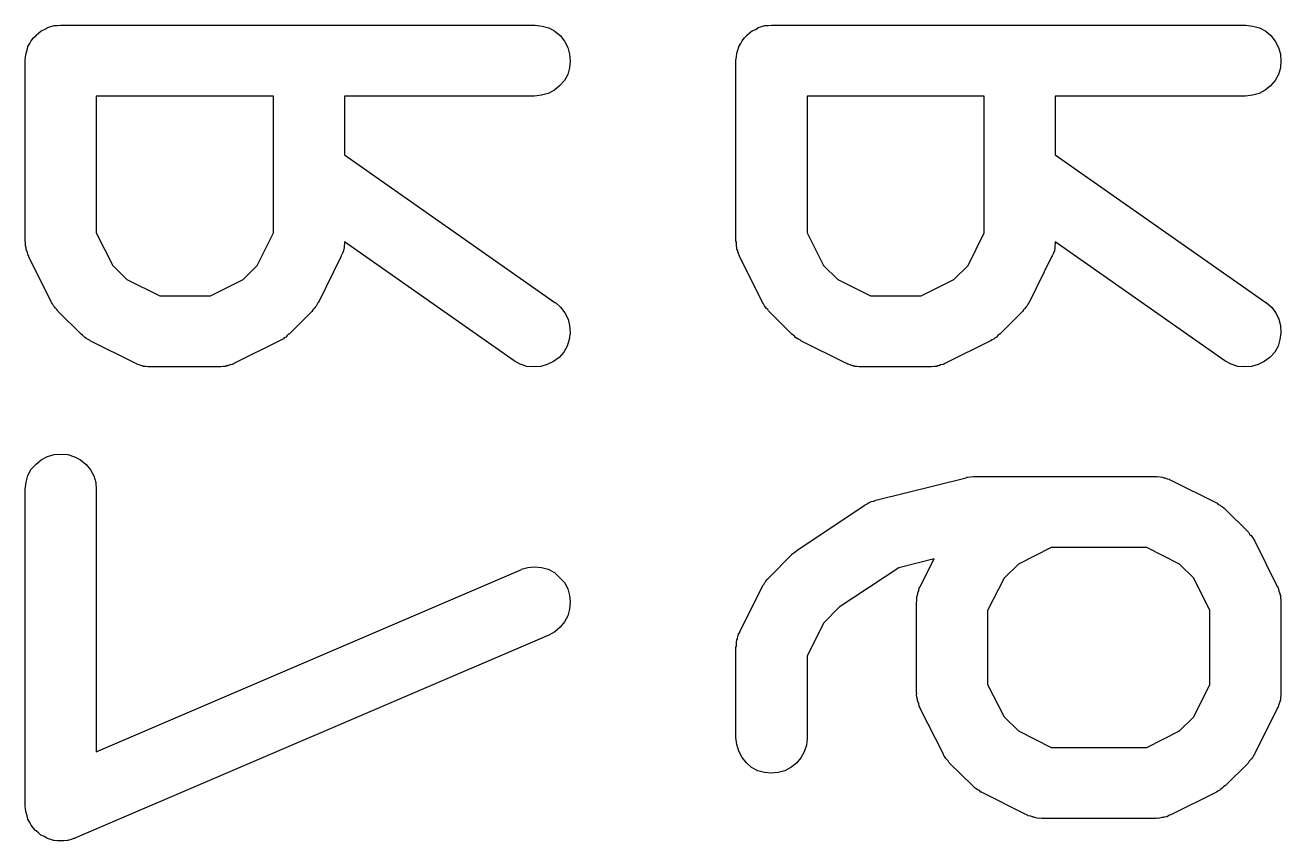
# Model space of a CAD drawing. Extents: x 99.9 to 130.1, y -164.7 to -96.1.
# Drawn here: x 105.377 to 108.027, y -121.408 to -119.687 of the extents above; entities that cross this region are included whole.
import ezdxf

# ---------------------------------------------------------------- set-up
doc = ezdxf.new("R2010")
doc.units = 0
doc.layers.add('BLACK', color=7, linetype='CONTINUOUS')

msp = doc.modelspace()

# ---------------------------------------------------------------- linework, layer by layer
at = {"layer": 'BLACK', "linetype": 'CONTINUOUS'}
for p, q in [((105.405, -119.704), (105.411, -119.699)), ((105.411, -119.699), (105.418, -119.696)), ((105.411, -119.699), (105.411, -119.699)), ((105.411, -119.699), (105.411, -119.699)), ((105.418, -119.696), (105.424, -119.693)), ((105.424, -119.692), (105.431, -119.69)), ((105.424, -119.693), (105.424, -119.692)), ((105.424, -119.692), (105.424, -119.692)), ((105.431, -119.69), (105.438, -119.688)), ((105.438, -119.688), (105.438, -119.688)), ((105.438, -119.688), (105.438, -119.688)), ((105.438, -119.688), (105.445, -119.688)), ((105.445, -119.688), (105.452, -119.687)), ((105.452, -119.687), (106.452, -119.687)), ((106.452, -119.687), (106.453, -119.687)), ((106.453, -119.687), (106.468, -119.689)), ((106.468, -119.689), (106.482, -119.693)), ((106.482, -119.693), (106.495, -119.7)), ((106.495, -119.7), (106.506, -119.709)), ((106.905, -119.704), (106.911, -119.699)), ((106.911, -119.699), (106.918, -119.696)), ((106.911, -119.699), (106.911, -119.699)), ((106.911, -119.699), (106.911, -119.699)), ((106.918, -119.696), (106.924, -119.693)), ((106.924, -119.692), (106.931, -119.69)), ((106.924, -119.693), (106.924, -119.692)), ((106.924, -119.692), (106.924, -119.692)), ((106.931, -119.69), (106.938, -119.688)), ((106.938, -119.688), (106.938, -119.688)), ((106.938, -119.688), (106.938, -119.688)), ((106.938, -119.688), (106.945, -119.688)), ((106.945, -119.688), (106.952, -119.687)), ((106.952, -119.687), (107.952, -119.687)), ((107.952, -119.687), (107.953, -119.687)), ((107.953, -119.687), (107.968, -119.689)), ((107.968, -119.689), (107.982, -119.693)), ((107.982, -119.693), (107.995, -119.7)), ((107.995, -119.7), (108.006, -119.709)), ((105.383, -119.732), (105.387, -119.726)), ((105.387, -119.726), (105.39, -119.72)), ((105.39, -119.72), (105.395, -119.714)), ((105.39, -119.72), (105.39, -119.72)), ((105.39, -119.72), (105.39, -119.72)), ((105.395, -119.714), (105.4, -119.709)), ((105.4, -119.708), (105.405, -119.704)), ((105.4, -119.709), (105.4, -119.708)), ((105.4, -119.709), (105.4, -119.709)), ((106.506, -119.709), (106.515, -119.721)), ((106.515, -119.721), (106.522, -119.734)), ((106.883, -119.732), (106.887, -119.726)), ((106.887, -119.726), (106.89, -119.72)), ((106.89, -119.72), (106.895, -119.714)), ((106.89, -119.72), (106.89, -119.72)), ((106.89, -119.72), (106.89, -119.72)), ((106.895, -119.714), (106.9, -119.709)), ((106.9, -119.708), (106.905, -119.704)), ((106.9, -119.709), (106.9, -119.708)), ((106.9, -119.709), (106.9, -119.709)), ((108.006, -119.709), (108.015, -119.721)), ((108.015, -119.721), (108.022, -119.734)), ((105.378, -119.754), (105.379, -119.747)), ((105.379, -119.746), (105.381, -119.74)), ((105.379, -119.747), (105.379, -119.746)), ((105.379, -119.747), (105.379, -119.747)), ((105.381, -119.74), (105.383, -119.733)), ((105.383, -119.733), (105.383, -119.732)), ((105.383, -119.733), (105.383, -119.733)), ((106.522, -119.734), (106.526, -119.748)), ((106.526, -119.748), (106.527, -119.762)), ((106.878, -119.754), (106.879, -119.747)), ((106.879, -119.746), (106.881, -119.74)), ((106.879, -119.747), (106.879, -119.746)), ((106.879, -119.747), (106.879, -119.747)), ((106.881, -119.74), (106.883, -119.733)), ((106.883, -119.733), (106.883, -119.732)), ((106.883, -119.733), (106.883, -119.733)), ((108.022, -119.734), (108.026, -119.748)), ((108.026, -119.748), (108.027, -119.762)), ((105.377, -119.761), (105.378, -119.754)), ((105.377, -119.762), (105.377, -119.761)), ((105.377, -119.761), (105.377, -119.761)), ((105.377, -119.761), (105.377, -119.761)), ((105.377, -119.761), (105.377, -119.761)), ((105.377, -120.143), (105.377, -119.762)), ((106.526, -119.777), (106.522, -119.791)), ((106.527, -119.762), (106.526, -119.777)), ((106.877, -119.761), (106.878, -119.754)), ((106.877, -119.762), (106.877, -119.761)), ((106.877, -119.761), (106.877, -119.761)), ((106.877, -119.761), (106.877, -119.761)), ((106.877, -119.761), (106.877, -119.761)), ((106.877, -120.143), (106.877, -119.762)), ((108.026, -119.777), (108.022, -119.791)), ((108.027, -119.762), (108.026, -119.777)), ((106.515, -119.804), (106.505, -119.815)), ((106.522, -119.791), (106.515, -119.804)), ((108.015, -119.804), (108.005, -119.815)), ((108.022, -119.791), (108.015, -119.804)), ((106.481, -119.831), (106.467, -119.835)), ((106.494, -119.824), (106.481, -119.831)), ((106.505, -119.815), (106.494, -119.824)), ((107.981, -119.831), (107.967, -119.835)), ((107.994, -119.824), (107.981, -119.831)), ((108.005, -119.815), (107.994, -119.824)), ((105.527, -119.837), (105.527, -120.125)), ((105.901, -119.837), (105.527, -119.837)), ((105.901, -120.125), (105.901, -119.837)), ((106.452, -119.837), (106.051, -119.837)), ((106.051, -119.837), (106.051, -119.961)), ((106.467, -119.835), (106.452, -119.837)), ((107.027, -119.837), (107.027, -120.125)), ((107.401, -119.837), (107.027, -119.837)), ((107.401, -120.125), (107.401, -119.837)), ((107.952, -119.837), (107.551, -119.837)), ((107.551, -119.837), (107.551, -119.961)), ((107.967, -119.835), (107.952, -119.837)), ((106.051, -119.961), (106.495, -120.272)), ((107.551, -119.961), (107.995, -120.272)), ((105.378, -120.145), (105.377, -120.143)), ((105.378, -120.147), (105.378, -120.145)), ((105.378, -120.152), (105.378, -120.147)), ((105.527, -120.125), (105.562, -120.194)), ((105.867, -120.194), (105.901, -120.125)), ((106.051, -120.148), (106.05, -120.153)), ((106.409, -120.395), (106.051, -120.144)), ((106.051, -120.144), (106.051, -120.146)), ((106.051, -120.146), (106.051, -120.148)), ((106.878, -120.145), (106.877, -120.143)), ((106.878, -120.147), (106.878, -120.145)), ((106.878, -120.152), (106.878, -120.147)), ((107.027, -120.125), (107.062, -120.194)), ((107.367, -120.194), (107.401, -120.125)), ((107.551, -120.148), (107.55, -120.153)), ((107.909, -120.395), (107.551, -120.144)), ((107.551, -120.144), (107.551, -120.146)), ((107.551, -120.146), (107.551, -120.148)), ((105.379, -120.157), (105.378, -120.152)), ((105.379, -120.16), (105.379, -120.157)), ((105.38, -120.162), (105.379, -120.16)), ((105.382, -120.167), (105.38, -120.162)), ((105.383, -120.171), (105.382, -120.167)), ((105.384, -120.173), (105.383, -120.171)), ((105.385, -120.175), (105.384, -120.173)), ((105.385, -120.176), (105.385, -120.175)), ((105.433, -120.272), (105.385, -120.176)), ((106.043, -120.176), (105.996, -120.272)), ((106.044, -120.174), (106.043, -120.176)), ((106.045, -120.172), (106.044, -120.174)), ((106.047, -120.168), (106.045, -120.172)), ((106.049, -120.163), (106.047, -120.168)), ((106.05, -120.158), (106.049, -120.161)), ((106.049, -120.161), (106.049, -120.163)), ((106.05, -120.153), (106.05, -120.158)), ((106.879, -120.157), (106.878, -120.152)), ((106.879, -120.16), (106.879, -120.157)), ((106.88, -120.162), (106.879, -120.16)), ((106.882, -120.167), (106.88, -120.162)), ((106.883, -120.171), (106.882, -120.167)), ((106.884, -120.173), (106.883, -120.171)), ((106.885, -120.175), (106.884, -120.173)), ((106.885, -120.176), (106.885, -120.175)), ((106.933, -120.272), (106.885, -120.176)), ((107.543, -120.176), (107.496, -120.272)), ((107.544, -120.174), (107.543, -120.176)), ((107.545, -120.172), (107.544, -120.174)), ((107.547, -120.168), (107.545, -120.172)), ((107.549, -120.163), (107.547, -120.168)), ((107.55, -120.158), (107.549, -120.161)), ((107.549, -120.161), (107.549, -120.163)), ((107.55, -120.153), (107.55, -120.158)), ((105.562, -120.194), (105.592, -120.224)), ((105.837, -120.224), (105.867, -120.194)), ((107.062, -120.194), (107.092, -120.224)), ((107.337, -120.224), (107.367, -120.194)), ((105.592, -120.224), (105.661, -120.258)), ((105.768, -120.258), (105.837, -120.224)), ((107.092, -120.224), (107.161, -120.258)), ((107.268, -120.258), (107.337, -120.224)), ((105.435, -120.275), (105.433, -120.272)), ((105.437, -120.279), (105.435, -120.275)), ((105.439, -120.281), (105.437, -120.279)), ((105.441, -120.284), (105.439, -120.281)), ((105.661, -120.258), (105.768, -120.258)), ((105.989, -120.282), (105.987, -120.285)), ((105.991, -120.28), (105.989, -120.282)), ((105.993, -120.276), (105.991, -120.28)), ((105.995, -120.273), (105.993, -120.276)), ((105.996, -120.272), (105.995, -120.273)), ((106.495, -120.272), (106.496, -120.272)), ((106.496, -120.272), (106.507, -120.282)), ((106.507, -120.282), (106.516, -120.294)), ((106.935, -120.275), (106.933, -120.272)), ((106.937, -120.279), (106.935, -120.275)), ((106.939, -120.281), (106.937, -120.279)), ((106.941, -120.284), (106.939, -120.281)), ((107.161, -120.258), (107.268, -120.258)), ((107.489, -120.282), (107.487, -120.285)), ((107.491, -120.28), (107.489, -120.282)), ((107.493, -120.276), (107.491, -120.28)), ((107.495, -120.273), (107.493, -120.276)), ((107.496, -120.272), (107.495, -120.273)), ((107.995, -120.272), (107.996, -120.272)), ((107.996, -120.272), (108.007, -120.282)), ((108.007, -120.282), (108.016, -120.294)), ((105.444, -120.287), (105.441, -120.284)), ((105.446, -120.29), (105.444, -120.287)), ((105.447, -120.291), (105.446, -120.29)), ((105.495, -120.339), (105.447, -120.291)), ((105.982, -120.291), (105.934, -120.339)), ((105.984, -120.288), (105.982, -120.291)), ((105.987, -120.285), (105.984, -120.288)), ((106.516, -120.294), (106.523, -120.307)), ((106.523, -120.307), (106.526, -120.321)), ((106.944, -120.287), (106.941, -120.284)), ((106.946, -120.29), (106.944, -120.287)), ((106.947, -120.291), (106.946, -120.29)), ((106.995, -120.339), (106.947, -120.291)), ((107.482, -120.291), (107.434, -120.339)), ((107.484, -120.288), (107.482, -120.291)), ((107.487, -120.285), (107.484, -120.288)), ((108.016, -120.294), (108.023, -120.307)), ((108.023, -120.307), (108.026, -120.321)), ((106.527, -120.336), (106.525, -120.35)), ((106.526, -120.321), (106.527, -120.336)), ((108.027, -120.336), (108.025, -120.35)), ((108.026, -120.321), (108.027, -120.336)), ((105.498, -120.341), (105.495, -120.339)), ((105.501, -120.344), (105.498, -120.341)), ((105.503, -120.346), (105.501, -120.344)), ((105.506, -120.348), (105.503, -120.346)), ((105.51, -120.35), (105.506, -120.348)), ((105.513, -120.352), (105.51, -120.35)), ((105.514, -120.353), (105.513, -120.352)), ((105.609, -120.4), (105.514, -120.353)), ((105.914, -120.353), (105.819, -120.4)), ((105.918, -120.351), (105.914, -120.353)), ((105.922, -120.349), (105.918, -120.351)), ((105.924, -120.347), (105.922, -120.349)), ((105.927, -120.345), (105.924, -120.347)), ((105.93, -120.342), (105.927, -120.345)), ((105.933, -120.339), (105.93, -120.342)), ((105.934, -120.339), (105.933, -120.339)), ((106.525, -120.35), (106.521, -120.364)), ((106.998, -120.341), (106.995, -120.339)), ((107.001, -120.344), (106.998, -120.341)), ((107.003, -120.346), (107.001, -120.344)), ((107.006, -120.348), (107.003, -120.346)), ((107.01, -120.35), (107.006, -120.348)), ((107.013, -120.352), (107.01, -120.35)), ((107.014, -120.353), (107.013, -120.352)), ((107.109, -120.4), (107.014, -120.353)), ((107.414, -120.353), (107.319, -120.4)), ((107.418, -120.351), (107.414, -120.353)), ((107.422, -120.349), (107.418, -120.351)), ((107.424, -120.347), (107.422, -120.349)), ((107.427, -120.345), (107.424, -120.347)), ((107.43, -120.342), (107.427, -120.345)), ((107.433, -120.339), (107.43, -120.342)), ((107.434, -120.339), (107.433, -120.339)), ((108.025, -120.35), (108.021, -120.364)), ((106.504, -120.388), (106.492, -120.397)), ((106.514, -120.377), (106.504, -120.388)), ((106.521, -120.364), (106.514, -120.377)), ((108.004, -120.388), (107.992, -120.397)), ((108.014, -120.377), (108.004, -120.388)), ((108.021, -120.364), (108.014, -120.377)), ((105.611, -120.401), (105.609, -120.4)), ((105.613, -120.402), (105.611, -120.401)), ((105.618, -120.404), (105.613, -120.402)), ((105.623, -120.406), (105.618, -120.404)), ((105.625, -120.406), (105.623, -120.406)), ((105.627, -120.407), (105.625, -120.406)), ((105.632, -120.407), (105.627, -120.407)), ((105.637, -120.408), (105.632, -120.407)), ((105.64, -120.408), (105.637, -120.408)), ((105.642, -120.408), (105.64, -120.408)), ((105.643, -120.408), (105.642, -120.408)), ((105.786, -120.408), (105.643, -120.408)), ((105.788, -120.408), (105.786, -120.408)), ((105.79, -120.408), (105.788, -120.408)), ((105.795, -120.407), (105.79, -120.408)), ((105.8, -120.407), (105.795, -120.407)), ((105.802, -120.406), (105.8, -120.407)), ((105.805, -120.406), (105.802, -120.406)), ((105.809, -120.404), (105.805, -120.406)), ((105.814, -120.403), (105.809, -120.404)), ((105.816, -120.402), (105.814, -120.403)), ((105.818, -120.401), (105.816, -120.402)), ((105.819, -120.4), (105.818, -120.401)), ((106.422, -120.402), (106.409, -120.395)), ((106.436, -120.407), (106.422, -120.402)), ((106.451, -120.408), (106.436, -120.407)), ((106.465, -120.407), (106.451, -120.408)), ((106.479, -120.403), (106.465, -120.407)), ((106.492, -120.397), (106.479, -120.403)), ((107.111, -120.401), (107.109, -120.4)), ((107.113, -120.402), (107.111, -120.401)), ((107.118, -120.404), (107.113, -120.402)), ((107.123, -120.406), (107.118, -120.404)), ((107.125, -120.406), (107.123, -120.406)), ((107.127, -120.407), (107.125, -120.406)), ((107.132, -120.407), (107.127, -120.407)), ((107.137, -120.408), (107.132, -120.407)), ((107.14, -120.408), (107.137, -120.408)), ((107.142, -120.408), (107.14, -120.408)), ((107.143, -120.408), (107.142, -120.408)), ((107.286, -120.408), (107.143, -120.408)), ((107.288, -120.408), (107.286, -120.408)), ((107.29, -120.408), (107.288, -120.408)), ((107.295, -120.407), (107.29, -120.408)), ((107.3, -120.407), (107.295, -120.407)), ((107.302, -120.406), (107.3, -120.407)), ((107.305, -120.406), (107.302, -120.406)), ((107.309, -120.404), (107.305, -120.406)), ((107.314, -120.403), (107.309, -120.404)), ((107.316, -120.402), (107.314, -120.403)), ((107.318, -120.401), (107.316, -120.402)), ((107.319, -120.4), (107.318, -120.401)), ((107.922, -120.402), (107.909, -120.395)), ((107.936, -120.407), (107.922, -120.402)), ((107.951, -120.408), (107.936, -120.407)), ((107.965, -120.407), (107.951, -120.408)), ((107.979, -120.403), (107.965, -120.407)), ((107.992, -120.397), (107.979, -120.403)), ((105.411, -120.604), (105.424, -120.597)), ((105.424, -120.597), (105.438, -120.593)), ((105.438, -120.593), (105.453, -120.592)), ((105.453, -120.592), (105.467, -120.593)), ((105.467, -120.593), (105.481, -120.598)), ((105.481, -120.598), (105.494, -120.604)), ((105.383, -120.637), (105.39, -120.624)), ((105.39, -120.624), (105.4, -120.613)), ((105.4, -120.613), (105.411, -120.604)), ((105.494, -120.604), (105.506, -120.614)), ((105.506, -120.614), (105.515, -120.625)), ((105.515, -120.625), (105.522, -120.638)), ((105.377, -120.666), (105.379, -120.651)), ((105.379, -120.651), (105.383, -120.637)), ((105.522, -120.638), (105.526, -120.652)), ((105.526, -120.652), (105.527, -120.667)), ((107.172, -120.689), (107.363, -120.642)), ((107.363, -120.642), (107.364, -120.641)), ((107.364, -120.641), (107.365, -120.641)), ((107.365, -120.641), (107.366, -120.641)), ((107.366, -120.641), (107.372, -120.64)), ((107.372, -120.64), (107.378, -120.639)), ((107.378, -120.639), (107.38, -120.639)), ((107.38, -120.639), (107.381, -120.639)), ((107.381, -120.639), (107.762, -120.639)), ((107.762, -120.639), (107.763, -120.639)), ((107.763, -120.639), (107.765, -120.64)), ((107.765, -120.64), (107.767, -120.639)), ((107.767, -120.639), (107.772, -120.64)), ((107.772, -120.64), (107.777, -120.641)), ((107.777, -120.641), (107.78, -120.642)), ((107.78, -120.642), (107.782, -120.642)), ((107.782, -120.642), (107.787, -120.644)), ((107.787, -120.644), (107.791, -120.645)), ((107.791, -120.645), (107.793, -120.646)), ((107.793, -120.646), (107.795, -120.647)), ((107.795, -120.647), (107.891, -120.695)), ((105.377, -120.667), (105.377, -120.666)), ((105.377, -121.333), (105.377, -120.667)), ((105.527, -120.667), (105.527, -121.22)), ((107.006, -120.795), (107.149, -120.7)), ((107.149, -120.7), (107.15, -120.699)), ((107.15, -120.699), (107.154, -120.697)), ((107.154, -120.697), (107.158, -120.694)), ((107.158, -120.694), (107.161, -120.693)), ((107.161, -120.693), (107.163, -120.692)), ((107.163, -120.692), (107.168, -120.691)), ((107.168, -120.691), (107.172, -120.689)), ((107.891, -120.695), (107.892, -120.695)), ((107.892, -120.695), (107.895, -120.698)), ((107.895, -120.698), (107.899, -120.7)), ((107.899, -120.7), (107.901, -120.702)), ((107.901, -120.702), (107.904, -120.703)), ((107.904, -120.703), (107.907, -120.706)), ((107.907, -120.706), (107.91, -120.709)), ((107.91, -120.709), (107.958, -120.756)), ((107.958, -120.756), (107.959, -120.757)), ((107.959, -120.757), (107.961, -120.761)), ((107.961, -120.761), (107.964, -120.764)), ((107.964, -120.764), (107.966, -120.766)), ((107.966, -120.766), (107.968, -120.769)), ((107.968, -120.769), (107.97, -120.772)), ((107.97, -120.772), (107.972, -120.776)), ((107.972, -120.776), (108.019, -120.871)), ((106.947, -120.852), (106.995, -120.804)), ((106.995, -120.803), (107.001, -120.799)), ((106.995, -120.804), (106.995, -120.803)), ((106.995, -120.804), (106.995, -120.804)), ((106.995, -120.804), (106.995, -120.804)), ((106.995, -120.804), (106.995, -120.804)), ((107.001, -120.799), (107.006, -120.795)), ((107.295, -120.813), (107.221, -120.832)), ((107.266, -120.871), (107.295, -120.813)), ((107.542, -120.789), (107.473, -120.824)), ((107.744, -120.789), (107.542, -120.789)), ((107.813, -120.824), (107.744, -120.789)), ((105.527, -121.22), (106.423, -120.836)), ((106.423, -120.836), (106.424, -120.835)), ((106.424, -120.835), (106.438, -120.831)), ((106.438, -120.831), (106.452, -120.83)), ((106.452, -120.83), (106.467, -120.831)), ((106.467, -120.831), (106.481, -120.835)), ((106.481, -120.835), (106.494, -120.842)), ((107.221, -120.832), (107.095, -120.915)), ((107.473, -120.824), (107.443, -120.854)), ((107.843, -120.854), (107.813, -120.824)), ((106.494, -120.842), (106.505, -120.852)), ((106.505, -120.852), (106.515, -120.863)), ((106.515, -120.863), (106.522, -120.876)), ((106.936, -120.867), (106.938, -120.863)), ((106.938, -120.863), (106.94, -120.861)), ((106.94, -120.861), (106.941, -120.858)), ((106.941, -120.858), (106.944, -120.855)), ((106.944, -120.855), (106.947, -120.852)), ((107.443, -120.854), (107.408, -120.922)), ((107.877, -120.922), (107.843, -120.854)), ((106.522, -120.876), (106.526, -120.89)), ((106.526, -120.89), (106.527, -120.904)), ((106.885, -120.966), (106.933, -120.871)), ((106.933, -120.87), (106.936, -120.867)), ((106.933, -120.871), (106.933, -120.87)), ((107.259, -120.894), (107.26, -120.889)), ((107.26, -120.889), (107.261, -120.887)), ((107.261, -120.885), (107.263, -120.88)), ((107.261, -120.887), (107.261, -120.885)), ((107.263, -120.88), (107.264, -120.875)), ((107.264, -120.875), (107.265, -120.873)), ((107.265, -120.873), (107.266, -120.871)), ((108.019, -120.871), (108.02, -120.872)), ((108.02, -120.872), (108.021, -120.874)), ((108.021, -120.874), (108.022, -120.876)), ((108.022, -120.876), (108.023, -120.881)), ((108.023, -120.881), (108.025, -120.886)), ((108.025, -120.886), (108.025, -120.888)), ((108.025, -120.888), (108.026, -120.89)), ((108.026, -120.89), (108.026, -120.895)), ((106.526, -120.919), (106.522, -120.933)), ((106.527, -120.904), (106.526, -120.919)), ((107.095, -120.915), (107.062, -120.949)), ((107.258, -120.904), (107.259, -120.902)), ((107.258, -120.905), (107.258, -120.904)), ((107.258, -121.095), (107.258, -120.905)), ((107.259, -120.899), (107.259, -120.894)), ((107.259, -120.902), (107.259, -120.899)), ((108.026, -120.895), (108.027, -120.9)), ((108.027, -120.9), (108.027, -120.903)), ((108.027, -120.903), (108.027, -120.905)), ((108.027, -120.905), (108.027, -121.095)), ((106.515, -120.946), (106.506, -120.957)), ((106.522, -120.933), (106.515, -120.946)), ((107.408, -120.922), (107.408, -121.078)), ((107.877, -121.078), (107.877, -120.922)), ((106.495, -120.967), (106.482, -120.974)), ((106.506, -120.957), (106.495, -120.967)), ((106.882, -120.975), (106.883, -120.97)), ((106.883, -120.97), (106.885, -120.969)), ((106.885, -120.969), (106.885, -120.966)), ((107.062, -120.949), (107.027, -121.018)), ((106.482, -120.974), (105.482, -121.402)), ((106.877, -120.999), (106.878, -120.997)), ((106.877, -121), (106.877, -120.999)), ((106.878, -120.989), (106.879, -120.984)), ((106.878, -120.995), (106.878, -120.989)), ((106.878, -120.997), (106.878, -120.995)), ((106.879, -120.984), (106.88, -120.982)), ((106.88, -120.98), (106.882, -120.975)), ((106.88, -120.982), (106.88, -120.98)), ((106.877, -121.19), (106.877, -121)), ((107.027, -121.018), (107.027, -121.19)), ((107.408, -121.078), (107.443, -121.146)), ((107.843, -121.146), (107.877, -121.078)), ((107.259, -121.097), (107.258, -121.095)), ((107.258, -121.1), (107.259, -121.097)), ((107.259, -121.105), (107.258, -121.1)), ((107.26, -121.11), (107.259, -121.105)), ((108.027, -121.101), (108.026, -121.106)), ((108.027, -121.095), (108.027, -121.096)), ((108.027, -121.096), (108.027, -121.098)), ((108.027, -121.098), (108.027, -121.101)), ((107.26, -121.112), (107.26, -121.11)), ((107.261, -121.114), (107.26, -121.112)), ((107.263, -121.119), (107.261, -121.114)), ((107.264, -121.124), (107.263, -121.119)), ((107.265, -121.126), (107.264, -121.124)), ((107.266, -121.128), (107.265, -121.126)), ((107.266, -121.129), (107.266, -121.128)), ((107.314, -121.224), (107.266, -121.129)), ((108.019, -121.129), (107.972, -121.224)), ((108.02, -121.127), (108.019, -121.129)), ((108.021, -121.125), (108.02, -121.127)), ((108.023, -121.12), (108.021, -121.125)), ((108.025, -121.115), (108.023, -121.12)), ((108.026, -121.111), (108.025, -121.113)), ((108.025, -121.113), (108.025, -121.115)), ((108.026, -121.106), (108.026, -121.111)), ((107.443, -121.146), (107.473, -121.176)), ((107.813, -121.176), (107.843, -121.146)), ((107.473, -121.176), (107.542, -121.211)), ((107.744, -121.211), (107.813, -121.176)), ((106.879, -121.205), (106.877, -121.19)), ((106.883, -121.219), (106.879, -121.205)), ((107.026, -121.206), (107.021, -121.22)), ((107.027, -121.192), (107.026, -121.206)), ((107.027, -121.19), (107.027, -121.192)), ((107.542, -121.211), (107.744, -121.211)), ((106.89, -121.232), (106.883, -121.219)), ((106.899, -121.243), (106.89, -121.232)), ((107.014, -121.233), (107.005, -121.244)), ((107.021, -121.22), (107.014, -121.233)), ((107.316, -121.228), (107.314, -121.224)), ((107.318, -121.231), (107.316, -121.228)), ((107.32, -121.234), (107.318, -121.231)), ((107.322, -121.236), (107.32, -121.234)), ((107.325, -121.239), (107.322, -121.236)), ((107.963, -121.237), (107.96, -121.24)), ((107.965, -121.235), (107.963, -121.237)), ((107.967, -121.232), (107.965, -121.235)), ((107.969, -121.228), (107.967, -121.232)), ((107.971, -121.225), (107.969, -121.228)), ((107.972, -121.224), (107.971, -121.225)), ((106.91, -121.253), (106.899, -121.243)), ((106.923, -121.26), (106.91, -121.253)), ((106.937, -121.264), (106.923, -121.26)), ((106.952, -121.265), (106.937, -121.264)), ((106.966, -121.264), (106.952, -121.265)), ((106.98, -121.26), (106.966, -121.264)), ((106.993, -121.253), (106.98, -121.26)), ((107.005, -121.244), (106.993, -121.253)), ((107.327, -121.243), (107.325, -121.239)), ((107.328, -121.244), (107.327, -121.243)), ((107.376, -121.291), (107.328, -121.244)), ((107.958, -121.244), (107.91, -121.291)), ((107.96, -121.24), (107.958, -121.244)), ((107.379, -121.294), (107.376, -121.291)), ((107.382, -121.297), (107.379, -121.294)), ((107.384, -121.298), (107.382, -121.297)), ((107.387, -121.3), (107.384, -121.298)), ((107.391, -121.302), (107.387, -121.3)), ((107.394, -121.305), (107.391, -121.302)), ((107.395, -121.305), (107.394, -121.305)), ((107.49, -121.353), (107.395, -121.305)), ((107.891, -121.305), (107.795, -121.353)), ((107.894, -121.303), (107.891, -121.305)), ((107.898, -121.301), (107.894, -121.303)), ((107.9, -121.299), (107.898, -121.301)), ((107.903, -121.297), (107.9, -121.299)), ((107.906, -121.294), (107.903, -121.297)), ((107.909, -121.292), (107.906, -121.294)), ((107.91, -121.291), (107.909, -121.292)), ((105.377, -121.334), (105.377, -121.333)), ((105.378, -121.341), (105.377, -121.334)), ((105.377, -121.334), (105.377, -121.334)), ((105.379, -121.348), (105.378, -121.341)), ((105.381, -121.355), (105.379, -121.348)), ((105.379, -121.348), (105.379, -121.348)), ((105.379, -121.348), (105.379, -121.348)), ((105.383, -121.362), (105.381, -121.355)), ((105.387, -121.369), (105.383, -121.362)), ((105.383, -121.362), (105.383, -121.362)), ((105.383, -121.362), (105.383, -121.362)), ((105.39, -121.375), (105.387, -121.369)), ((107.492, -121.354), (107.49, -121.353)), ((107.494, -121.355), (107.492, -121.354)), ((107.499, -121.356), (107.494, -121.355)), ((107.504, -121.358), (107.499, -121.356)), ((107.506, -121.358), (107.504, -121.358)), ((107.508, -121.359), (107.506, -121.358)), ((107.513, -121.36), (107.508, -121.359)), ((107.518, -121.361), (107.513, -121.36)), ((107.521, -121.36), (107.518, -121.361)), ((107.523, -121.361), (107.521, -121.36)), ((107.524, -121.361), (107.523, -121.361)), ((107.762, -121.361), (107.524, -121.361)), ((107.764, -121.36), (107.762, -121.361)), ((107.766, -121.361), (107.764, -121.36)), ((107.771, -121.36), (107.766, -121.361)), ((107.776, -121.359), (107.771, -121.36)), ((107.779, -121.359), (107.776, -121.359)), ((107.781, -121.358), (107.779, -121.359)), ((107.786, -121.357), (107.781, -121.358)), ((107.79, -121.355), (107.786, -121.357)), ((107.792, -121.354), (107.79, -121.355)), ((107.795, -121.353), (107.792, -121.354)), ((107.795, -121.353), (107.795, -121.353)), ((105.395, -121.381), (105.39, -121.375)), ((105.39, -121.375), (105.39, -121.375)), ((105.39, -121.375), (105.39, -121.375)), ((105.399, -121.386), (105.395, -121.381)), ((105.4, -121.387), (105.399, -121.386)), ((105.399, -121.386), (105.399, -121.386)), ((105.405, -121.391), (105.4, -121.387)), ((105.41, -121.396), (105.405, -121.391)), ((105.411, -121.396), (105.41, -121.396)), ((105.417, -121.399), (105.411, -121.396)), ((105.411, -121.396), (105.411, -121.396)), ((105.423, -121.402), (105.417, -121.399)), ((105.424, -121.403), (105.423, -121.402)), ((105.431, -121.405), (105.424, -121.403)), ((105.424, -121.403), (105.424, -121.403)), ((105.437, -121.407), (105.431, -121.405)), ((105.438, -121.407), (105.437, -121.407)), ((105.445, -121.408), (105.438, -121.407)), ((105.438, -121.407), (105.438, -121.407)), ((105.452, -121.408), (105.445, -121.408)), ((105.459, -121.408), (105.452, -121.408)), ((105.452, -121.408), (105.452, -121.408)), ((105.452, -121.408), (105.452, -121.408)), ((105.466, -121.407), (105.459, -121.408)), ((105.467, -121.407), (105.466, -121.407)), ((105.474, -121.405), (105.467, -121.407)), ((105.467, -121.407), (105.467, -121.407)), ((105.48, -121.403), (105.474, -121.405)), ((105.481, -121.403), (105.48, -121.403)), ((105.482, -121.402), (105.481, -121.403)), ((105.481, -121.403), (105.481, -121.403))]:
    msp.add_line(p, q, dxfattribs=at)

doc.saveas('drawing.dxf')
